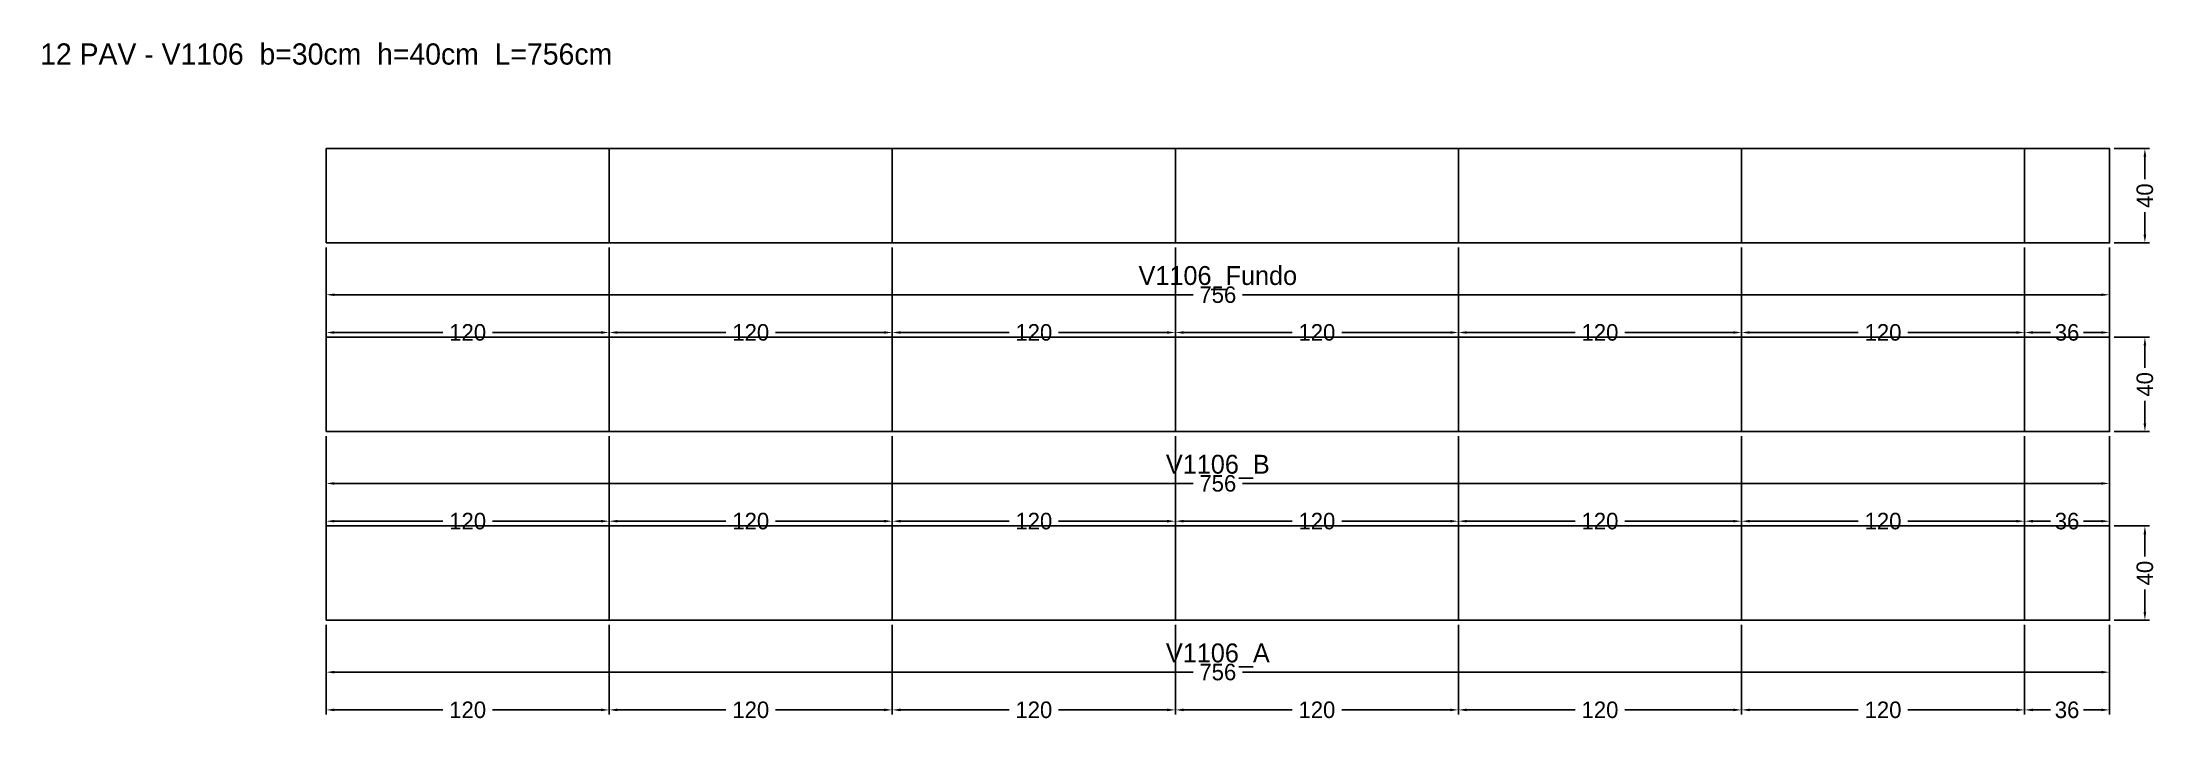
# Model space of a CAD drawing. Header units: metres. Extents: x -120 to 776, y -43 to 245.
import ezdxf

# ---------------------------------------------------------------- set-up
doc = ezdxf.new("R2010")
doc.units = ezdxf.units.M
for name, color, linetype in [('COTA', 3, 'Continuous'), ('NOMENCLATURA', 2, 'Continuous'), ('Paineis', 7, 'Continuous'), ('Texto Secao', 2, 'Continuous')]:
    doc.layers.add(name, color=color, linetype=linetype)
doc.dimstyles.new('COTA_VIG', dxfattribs={"dimtxt": 7, "dimasz": 3.5, "dimexe": 2, "dimexo": 2, "dimgap": 1.5, "dimtad": 1, "dimdec": 1, "dimcen": 2.5, "dimclrd": 3, "dimclre": 3, "dimclrt": 3, "dimazin": 3, "dimtfac": 1, "dimtmove": 0, "dimatfit": 3})

# ---------------------------------------------------------------- blocks, each defined once
blk = doc.blocks.new('_CLOSEDFILLED')
at = {"color": 0, "linetype": 'BYBLOCK'}
blk.add_solid([(-1, 0.16), (0, 0), (-1, -0.16)], dxfattribs=at)
blk = doc.blocks.new('*D1')
at = {"color": 3}
for p, q in [((0, -2), (0, -24)), ((756, -2), (756, -24)), ((3.5, -22), (367.5, -22)), ((388.5, -22), (752.5, -22))]:
    blk.add_line(p, q, dxfattribs=at)
at = {"layer": 'Defpoints'}
for p in [(0, 0), (756, 0), (0, -22)]:
    blk.add_point(p, dxfattribs=at)
at = {"layer": 'COTA', "color": 3, "xscale": 3.5, "yscale": 3.5, "rotation": 180}
blk.add_blockref('_CLOSEDFILLED', (0, -22), dxfattribs=at)
at = {"layer": 'COTA', "color": 3, "xscale": 3.5, "yscale": 3.5}
blk.add_blockref('_CLOSEDFILLED', (756, -22), dxfattribs=at)
at = {"layer": 'COTA', "color": 3, "insert": (378, -22), "char_height": 7, "attachment_point": 5}
blk.add_mtext('756', dxfattribs=at)
blk = doc.blocks.new('*D2')
at = {"color": 3}
for p, q in [((0, -2), (0, -40)), ((120, -2), (120, -40)), ((3.5, -38), (49.5, -38)), ((70.5, -38), (116.5, -38))]:
    blk.add_line(p, q, dxfattribs=at)
at = {"layer": 'Defpoints'}
for p in [(0, 0), (120, 0), (0, -38)]:
    blk.add_point(p, dxfattribs=at)
at = {"layer": 'COTA', "color": 3, "xscale": 3.5, "yscale": 3.5, "rotation": 180}
blk.add_blockref('_CLOSEDFILLED', (0, -38), dxfattribs=at)
at = {"layer": 'COTA', "color": 3, "xscale": 3.5, "yscale": 3.5}
blk.add_blockref('_CLOSEDFILLED', (120, -38), dxfattribs=at)
at = {"layer": 'COTA', "color": 3, "insert": (60, -38), "char_height": 7, "attachment_point": 5}
blk.add_mtext('120', dxfattribs=at)
blk = doc.blocks.new('*D3')
at = {"color": 3}
for p, q in [((120, -2), (120, -40)), ((240, -2), (240, -40)), ((123.5, -38), (169.5, -38)), ((190.5, -38), (236.5, -38))]:
    blk.add_line(p, q, dxfattribs=at)
at = {"layer": 'Defpoints'}
for p in [(120, 0), (240, 0), (120, -38)]:
    blk.add_point(p, dxfattribs=at)
at = {"layer": 'COTA', "color": 3, "xscale": 3.5, "yscale": 3.5, "rotation": 180}
blk.add_blockref('_CLOSEDFILLED', (120, -38), dxfattribs=at)
at = {"layer": 'COTA', "color": 3, "xscale": 3.5, "yscale": 3.5}
blk.add_blockref('_CLOSEDFILLED', (240, -38), dxfattribs=at)
at = {"layer": 'COTA', "color": 3, "insert": (180, -38), "char_height": 7, "attachment_point": 5}
blk.add_mtext('120', dxfattribs=at)
blk = doc.blocks.new('*D4')
at = {"color": 3}
for p, q in [((240, -2), (240, -40)), ((360, -2), (360, -40)), ((243.5, -38), (289.5, -38)), ((310.5, -38), (356.5, -38))]:
    blk.add_line(p, q, dxfattribs=at)
at = {"layer": 'Defpoints'}
for p in [(240, 0), (360, 0), (240, -38)]:
    blk.add_point(p, dxfattribs=at)
at = {"layer": 'COTA', "color": 3, "xscale": 3.5, "yscale": 3.5, "rotation": 180}
blk.add_blockref('_CLOSEDFILLED', (240, -38), dxfattribs=at)
at = {"layer": 'COTA', "color": 3, "xscale": 3.5, "yscale": 3.5}
blk.add_blockref('_CLOSEDFILLED', (360, -38), dxfattribs=at)
at = {"layer": 'COTA', "color": 3, "insert": (300, -38), "char_height": 7, "attachment_point": 5}
blk.add_mtext('120', dxfattribs=at)
blk = doc.blocks.new('*D5')
at = {"color": 3}
for p, q in [((360, -2), (360, -40)), ((480, -2), (480, -40)), ((363.5, -38), (409.5, -38)), ((430.5, -38), (476.5, -38))]:
    blk.add_line(p, q, dxfattribs=at)
at = {"layer": 'Defpoints'}
for p in [(360, 0), (480, 0), (360, -38)]:
    blk.add_point(p, dxfattribs=at)
at = {"layer": 'COTA', "color": 3, "xscale": 3.5, "yscale": 3.5, "rotation": 180}
blk.add_blockref('_CLOSEDFILLED', (360, -38), dxfattribs=at)
at = {"layer": 'COTA', "color": 3, "xscale": 3.5, "yscale": 3.5}
blk.add_blockref('_CLOSEDFILLED', (480, -38), dxfattribs=at)
at = {"layer": 'COTA', "color": 3, "insert": (420, -38), "char_height": 7, "attachment_point": 5}
blk.add_mtext('120', dxfattribs=at)
blk = doc.blocks.new('*D6')
at = {"color": 3}
for p, q in [((480, -2), (480, -40)), ((600, -2), (600, -40)), ((483.5, -38), (529.5, -38)), ((550.5, -38), (596.5, -38))]:
    blk.add_line(p, q, dxfattribs=at)
at = {"layer": 'Defpoints'}
for p in [(480, 0), (600, 0), (480, -38)]:
    blk.add_point(p, dxfattribs=at)
at = {"layer": 'COTA', "color": 3, "xscale": 3.5, "yscale": 3.5, "rotation": 180}
blk.add_blockref('_CLOSEDFILLED', (480, -38), dxfattribs=at)
at = {"layer": 'COTA', "color": 3, "xscale": 3.5, "yscale": 3.5}
blk.add_blockref('_CLOSEDFILLED', (600, -38), dxfattribs=at)
at = {"layer": 'COTA', "color": 3, "insert": (540, -38), "char_height": 7, "attachment_point": 5}
blk.add_mtext('120', dxfattribs=at)
blk = doc.blocks.new('*D7')
at = {"color": 3}
for p, q in [((600, -2), (600, -40)), ((720, -2), (720, -40)), ((603.5, -38), (649.5, -38)), ((670.5, -38), (716.5, -38))]:
    blk.add_line(p, q, dxfattribs=at)
at = {"layer": 'Defpoints'}
for p in [(600, 0), (720, 0), (600, -38)]:
    blk.add_point(p, dxfattribs=at)
at = {"layer": 'COTA', "color": 3, "xscale": 3.5, "yscale": 3.5, "rotation": 180}
blk.add_blockref('_CLOSEDFILLED', (600, -38), dxfattribs=at)
at = {"layer": 'COTA', "color": 3, "xscale": 3.5, "yscale": 3.5}
blk.add_blockref('_CLOSEDFILLED', (720, -38), dxfattribs=at)
at = {"layer": 'COTA', "color": 3, "insert": (660, -38), "char_height": 7, "attachment_point": 5}
blk.add_mtext('120', dxfattribs=at)
blk = doc.blocks.new('*D8')
at = {"color": 3}
for p, q in [((720, -2), (720, -40)), ((756, -2), (756, -40)), ((723.5, -38), (731, -38)), ((745, -38), (752.5, -38))]:
    blk.add_line(p, q, dxfattribs=at)
at = {"layer": 'Defpoints'}
for p in [(720, 0), (756, 0), (720, -38)]:
    blk.add_point(p, dxfattribs=at)
at = {"layer": 'COTA', "color": 3, "xscale": 3.5, "yscale": 3.5, "rotation": 180}
blk.add_blockref('_CLOSEDFILLED', (720, -38), dxfattribs=at)
at = {"layer": 'COTA', "color": 3, "xscale": 3.5, "yscale": 3.5}
blk.add_blockref('_CLOSEDFILLED', (756, -38), dxfattribs=at)
at = {"layer": 'COTA', "color": 3, "insert": (738, -38), "char_height": 7, "attachment_point": 5}
blk.add_mtext('36', dxfattribs=at)
blk = doc.blocks.new('*D9')
at = {"color": 3}
for p, q in [((758, 40), (773, 40)), ((771, 27), (771, 36.5)), ((771, 3.5), (771, 13)), ((758, 0), (773, 0))]:
    blk.add_line(p, q, dxfattribs=at)
at = {"layer": 'Defpoints'}
for p in [(756, 40), (756, 0), (771, 0)]:
    blk.add_point(p, dxfattribs=at)
at = {"layer": 'COTA', "color": 3, "xscale": 3.5, "yscale": 3.5}
for p, rotation in [((771, 40), 90), ((771, 0), 270)]:
    blk.add_blockref('_CLOSEDFILLED', p, dxfattribs=dict(at, rotation=rotation))
at = {"layer": 'COTA', "color": 3, "insert": (771, 20), "char_height": 7, "attachment_point": 5, "rotation": 90}
blk.add_mtext('40', dxfattribs=at)
blk = doc.blocks.new('*D10')
at = {"color": 3}
for p, q in [((0, 78), (0, 56)), ((756, 78), (756, 56)), ((3.5, 58), (367.5, 58)), ((388.5, 58), (752.5, 58))]:
    blk.add_line(p, q, dxfattribs=at)
at = {"layer": 'Defpoints'}
for p in [(0, 80), (756, 80), (0, 58)]:
    blk.add_point(p, dxfattribs=at)
at = {"layer": 'COTA', "color": 3, "xscale": 3.5, "yscale": 3.5, "rotation": 180}
blk.add_blockref('_CLOSEDFILLED', (0, 58), dxfattribs=at)
at = {"layer": 'COTA', "color": 3, "xscale": 3.5, "yscale": 3.5}
blk.add_blockref('_CLOSEDFILLED', (756, 58), dxfattribs=at)
at = {"layer": 'COTA', "color": 3, "insert": (378, 58), "char_height": 7, "attachment_point": 5}
blk.add_mtext('756', dxfattribs=at)
blk = doc.blocks.new('*D11')
at = {"color": 3}
for p, q in [((0, 78), (0, 40)), ((120, 78), (120, 40)), ((3.5, 42), (49.5, 42)), ((70.5, 42), (116.5, 42))]:
    blk.add_line(p, q, dxfattribs=at)
at = {"layer": 'Defpoints'}
for p in [(0, 80), (120, 80), (0, 42)]:
    blk.add_point(p, dxfattribs=at)
at = {"layer": 'COTA', "color": 3, "xscale": 3.5, "yscale": 3.5, "rotation": 180}
blk.add_blockref('_CLOSEDFILLED', (0, 42), dxfattribs=at)
at = {"layer": 'COTA', "color": 3, "xscale": 3.5, "yscale": 3.5}
blk.add_blockref('_CLOSEDFILLED', (120, 42), dxfattribs=at)
at = {"layer": 'COTA', "color": 3, "insert": (60, 42), "char_height": 7, "attachment_point": 5}
blk.add_mtext('120', dxfattribs=at)
blk = doc.blocks.new('*D12')
at = {"color": 3}
for p, q in [((120, 78), (120, 40)), ((240, 78), (240, 40)), ((123.5, 42), (169.5, 42)), ((190.5, 42), (236.5, 42))]:
    blk.add_line(p, q, dxfattribs=at)
at = {"layer": 'Defpoints'}
for p in [(120, 80), (240, 80), (120, 42)]:
    blk.add_point(p, dxfattribs=at)
at = {"layer": 'COTA', "color": 3, "xscale": 3.5, "yscale": 3.5, "rotation": 180}
blk.add_blockref('_CLOSEDFILLED', (120, 42), dxfattribs=at)
at = {"layer": 'COTA', "color": 3, "xscale": 3.5, "yscale": 3.5}
blk.add_blockref('_CLOSEDFILLED', (240, 42), dxfattribs=at)
at = {"layer": 'COTA', "color": 3, "insert": (180, 42), "char_height": 7, "attachment_point": 5}
blk.add_mtext('120', dxfattribs=at)
blk = doc.blocks.new('*D13')
at = {"color": 3}
for p, q in [((240, 78), (240, 40)), ((360, 78), (360, 40)), ((243.5, 42), (289.5, 42)), ((310.5, 42), (356.5, 42))]:
    blk.add_line(p, q, dxfattribs=at)
at = {"layer": 'Defpoints'}
for p in [(240, 80), (360, 80), (240, 42)]:
    blk.add_point(p, dxfattribs=at)
at = {"layer": 'COTA', "color": 3, "xscale": 3.5, "yscale": 3.5, "rotation": 180}
blk.add_blockref('_CLOSEDFILLED', (240, 42), dxfattribs=at)
at = {"layer": 'COTA', "color": 3, "xscale": 3.5, "yscale": 3.5}
blk.add_blockref('_CLOSEDFILLED', (360, 42), dxfattribs=at)
at = {"layer": 'COTA', "color": 3, "insert": (300, 42), "char_height": 7, "attachment_point": 5}
blk.add_mtext('120', dxfattribs=at)
blk = doc.blocks.new('*D14')
at = {"color": 3}
for p, q in [((360, 78), (360, 40)), ((480, 78), (480, 40)), ((363.5, 42), (409.5, 42)), ((430.5, 42), (476.5, 42))]:
    blk.add_line(p, q, dxfattribs=at)
at = {"layer": 'Defpoints'}
for p in [(360, 80), (480, 80), (360, 42)]:
    blk.add_point(p, dxfattribs=at)
at = {"layer": 'COTA', "color": 3, "xscale": 3.5, "yscale": 3.5, "rotation": 180}
blk.add_blockref('_CLOSEDFILLED', (360, 42), dxfattribs=at)
at = {"layer": 'COTA', "color": 3, "xscale": 3.5, "yscale": 3.5}
blk.add_blockref('_CLOSEDFILLED', (480, 42), dxfattribs=at)
at = {"layer": 'COTA', "color": 3, "insert": (420, 42), "char_height": 7, "attachment_point": 5}
blk.add_mtext('120', dxfattribs=at)
blk = doc.blocks.new('*D15')
at = {"color": 3}
for p, q in [((480, 78), (480, 40)), ((600, 78), (600, 40)), ((483.5, 42), (529.5, 42)), ((550.5, 42), (596.5, 42))]:
    blk.add_line(p, q, dxfattribs=at)
at = {"layer": 'Defpoints'}
for p in [(480, 80), (600, 80), (480, 42)]:
    blk.add_point(p, dxfattribs=at)
at = {"layer": 'COTA', "color": 3, "xscale": 3.5, "yscale": 3.5, "rotation": 180}
blk.add_blockref('_CLOSEDFILLED', (480, 42), dxfattribs=at)
at = {"layer": 'COTA', "color": 3, "xscale": 3.5, "yscale": 3.5}
blk.add_blockref('_CLOSEDFILLED', (600, 42), dxfattribs=at)
at = {"layer": 'COTA', "color": 3, "insert": (540, 42), "char_height": 7, "attachment_point": 5}
blk.add_mtext('120', dxfattribs=at)
blk = doc.blocks.new('*D16')
at = {"color": 3}
for p, q in [((600, 78), (600, 40)), ((720, 78), (720, 40)), ((603.5, 42), (649.5, 42)), ((670.5, 42), (716.5, 42))]:
    blk.add_line(p, q, dxfattribs=at)
at = {"layer": 'Defpoints'}
for p in [(600, 80), (720, 80), (600, 42)]:
    blk.add_point(p, dxfattribs=at)
at = {"layer": 'COTA', "color": 3, "xscale": 3.5, "yscale": 3.5, "rotation": 180}
blk.add_blockref('_CLOSEDFILLED', (600, 42), dxfattribs=at)
at = {"layer": 'COTA', "color": 3, "xscale": 3.5, "yscale": 3.5}
blk.add_blockref('_CLOSEDFILLED', (720, 42), dxfattribs=at)
at = {"layer": 'COTA', "color": 3, "insert": (660, 42), "char_height": 7, "attachment_point": 5}
blk.add_mtext('120', dxfattribs=at)
blk = doc.blocks.new('*D17')
at = {"color": 3}
for p, q in [((720, 78), (720, 40)), ((756, 78), (756, 40)), ((723.5, 42), (731, 42)), ((745, 42), (752.5, 42))]:
    blk.add_line(p, q, dxfattribs=at)
at = {"layer": 'Defpoints'}
for p in [(720, 80), (756, 80), (720, 42)]:
    blk.add_point(p, dxfattribs=at)
at = {"layer": 'COTA', "color": 3, "xscale": 3.5, "yscale": 3.5, "rotation": 180}
blk.add_blockref('_CLOSEDFILLED', (720, 42), dxfattribs=at)
at = {"layer": 'COTA', "color": 3, "xscale": 3.5, "yscale": 3.5}
blk.add_blockref('_CLOSEDFILLED', (756, 42), dxfattribs=at)
at = {"layer": 'COTA', "color": 3, "insert": (738, 42), "char_height": 7, "attachment_point": 5}
blk.add_mtext('36', dxfattribs=at)
blk = doc.blocks.new('*D18')
at = {"color": 3}
for p, q in [((758, 120), (773, 120)), ((771, 107), (771, 116.5)), ((771, 83.5), (771, 93)), ((758, 80), (773, 80))]:
    blk.add_line(p, q, dxfattribs=at)
at = {"layer": 'Defpoints'}
for p in [(756, 120), (756, 80), (771, 80)]:
    blk.add_point(p, dxfattribs=at)
at = {"layer": 'COTA', "color": 3, "xscale": 3.5, "yscale": 3.5}
for p, rotation in [((771, 120), 90), ((771, 80), 270)]:
    blk.add_blockref('_CLOSEDFILLED', p, dxfattribs=dict(at, rotation=rotation))
at = {"layer": 'COTA', "color": 3, "insert": (771, 100), "char_height": 7, "attachment_point": 5, "rotation": 90}
blk.add_mtext('40', dxfattribs=at)
blk = doc.blocks.new('*D19')
at = {"color": 3}
for p, q in [((0, 158), (0, 136)), ((756, 158), (756, 136)), ((3.5, 138), (367.5, 138)), ((388.5, 138), (752.5, 138))]:
    blk.add_line(p, q, dxfattribs=at)
at = {"layer": 'Defpoints'}
for p in [(0, 160), (756, 160), (0, 138)]:
    blk.add_point(p, dxfattribs=at)
at = {"layer": 'COTA', "color": 3, "xscale": 3.5, "yscale": 3.5, "rotation": 180}
blk.add_blockref('_CLOSEDFILLED', (0, 138), dxfattribs=at)
at = {"layer": 'COTA', "color": 3, "xscale": 3.5, "yscale": 3.5}
blk.add_blockref('_CLOSEDFILLED', (756, 138), dxfattribs=at)
at = {"layer": 'COTA', "color": 3, "insert": (378, 138), "char_height": 7, "attachment_point": 5}
blk.add_mtext('756', dxfattribs=at)
blk = doc.blocks.new('*D20')
at = {"color": 3}
for p, q in [((0, 158), (0, 120)), ((120, 158), (120, 120)), ((3.5, 122), (49.5, 122)), ((70.5, 122), (116.5, 122))]:
    blk.add_line(p, q, dxfattribs=at)
at = {"layer": 'Defpoints'}
for p in [(0, 160), (120, 160), (0, 122)]:
    blk.add_point(p, dxfattribs=at)
at = {"layer": 'COTA', "color": 3, "xscale": 3.5, "yscale": 3.5, "rotation": 180}
blk.add_blockref('_CLOSEDFILLED', (0, 122), dxfattribs=at)
at = {"layer": 'COTA', "color": 3, "xscale": 3.5, "yscale": 3.5}
blk.add_blockref('_CLOSEDFILLED', (120, 122), dxfattribs=at)
at = {"layer": 'COTA', "color": 3, "insert": (60, 122), "char_height": 7, "attachment_point": 5}
blk.add_mtext('120', dxfattribs=at)
blk = doc.blocks.new('*D21')
at = {"color": 3}
for p, q in [((120, 158), (120, 120)), ((240, 158), (240, 120)), ((123.5, 122), (169.5, 122)), ((190.5, 122), (236.5, 122))]:
    blk.add_line(p, q, dxfattribs=at)
at = {"layer": 'Defpoints'}
for p in [(120, 160), (240, 160), (120, 122)]:
    blk.add_point(p, dxfattribs=at)
at = {"layer": 'COTA', "color": 3, "xscale": 3.5, "yscale": 3.5, "rotation": 180}
blk.add_blockref('_CLOSEDFILLED', (120, 122), dxfattribs=at)
at = {"layer": 'COTA', "color": 3, "xscale": 3.5, "yscale": 3.5}
blk.add_blockref('_CLOSEDFILLED', (240, 122), dxfattribs=at)
at = {"layer": 'COTA', "color": 3, "insert": (180, 122), "char_height": 7, "attachment_point": 5}
blk.add_mtext('120', dxfattribs=at)
blk = doc.blocks.new('*D22')
at = {"color": 3}
for p, q in [((240, 158), (240, 120)), ((360, 158), (360, 120)), ((243.5, 122), (289.5, 122)), ((310.5, 122), (356.5, 122))]:
    blk.add_line(p, q, dxfattribs=at)
at = {"layer": 'Defpoints'}
for p in [(240, 160), (360, 160), (240, 122)]:
    blk.add_point(p, dxfattribs=at)
at = {"layer": 'COTA', "color": 3, "xscale": 3.5, "yscale": 3.5, "rotation": 180}
blk.add_blockref('_CLOSEDFILLED', (240, 122), dxfattribs=at)
at = {"layer": 'COTA', "color": 3, "xscale": 3.5, "yscale": 3.5}
blk.add_blockref('_CLOSEDFILLED', (360, 122), dxfattribs=at)
at = {"layer": 'COTA', "color": 3, "insert": (300, 122), "char_height": 7, "attachment_point": 5}
blk.add_mtext('120', dxfattribs=at)
blk = doc.blocks.new('*D23')
at = {"color": 3}
for p, q in [((360, 158), (360, 120)), ((480, 158), (480, 120)), ((363.5, 122), (409.5, 122)), ((430.5, 122), (476.5, 122))]:
    blk.add_line(p, q, dxfattribs=at)
at = {"layer": 'Defpoints'}
for p in [(360, 160), (480, 160), (360, 122)]:
    blk.add_point(p, dxfattribs=at)
at = {"layer": 'COTA', "color": 3, "xscale": 3.5, "yscale": 3.5, "rotation": 180}
blk.add_blockref('_CLOSEDFILLED', (360, 122), dxfattribs=at)
at = {"layer": 'COTA', "color": 3, "xscale": 3.5, "yscale": 3.5}
blk.add_blockref('_CLOSEDFILLED', (480, 122), dxfattribs=at)
at = {"layer": 'COTA', "color": 3, "insert": (420, 122), "char_height": 7, "attachment_point": 5}
blk.add_mtext('120', dxfattribs=at)
blk = doc.blocks.new('*D24')
at = {"color": 3}
for p, q in [((480, 158), (480, 120)), ((600, 158), (600, 120)), ((483.5, 122), (529.5, 122)), ((550.5, 122), (596.5, 122))]:
    blk.add_line(p, q, dxfattribs=at)
at = {"layer": 'Defpoints'}
for p in [(480, 160), (600, 160), (480, 122)]:
    blk.add_point(p, dxfattribs=at)
at = {"layer": 'COTA', "color": 3, "xscale": 3.5, "yscale": 3.5, "rotation": 180}
blk.add_blockref('_CLOSEDFILLED', (480, 122), dxfattribs=at)
at = {"layer": 'COTA', "color": 3, "xscale": 3.5, "yscale": 3.5}
blk.add_blockref('_CLOSEDFILLED', (600, 122), dxfattribs=at)
at = {"layer": 'COTA', "color": 3, "insert": (540, 122), "char_height": 7, "attachment_point": 5}
blk.add_mtext('120', dxfattribs=at)
blk = doc.blocks.new('*D25')
at = {"color": 3}
for p, q in [((600, 158), (600, 120)), ((720, 158), (720, 120)), ((603.5, 122), (649.5, 122)), ((670.5, 122), (716.5, 122))]:
    blk.add_line(p, q, dxfattribs=at)
at = {"layer": 'Defpoints'}
for p in [(600, 160), (720, 160), (600, 122)]:
    blk.add_point(p, dxfattribs=at)
at = {"layer": 'COTA', "color": 3, "xscale": 3.5, "yscale": 3.5, "rotation": 180}
blk.add_blockref('_CLOSEDFILLED', (600, 122), dxfattribs=at)
at = {"layer": 'COTA', "color": 3, "xscale": 3.5, "yscale": 3.5}
blk.add_blockref('_CLOSEDFILLED', (720, 122), dxfattribs=at)
at = {"layer": 'COTA', "color": 3, "insert": (660, 122), "char_height": 7, "attachment_point": 5}
blk.add_mtext('120', dxfattribs=at)
blk = doc.blocks.new('*D26')
at = {"color": 3}
for p, q in [((720, 158), (720, 120)), ((756, 158), (756, 120)), ((723.5, 122), (731, 122)), ((745, 122), (752.5, 122))]:
    blk.add_line(p, q, dxfattribs=at)
at = {"layer": 'Defpoints'}
for p in [(720, 160), (756, 160), (720, 122)]:
    blk.add_point(p, dxfattribs=at)
at = {"layer": 'COTA', "color": 3, "xscale": 3.5, "yscale": 3.5, "rotation": 180}
blk.add_blockref('_CLOSEDFILLED', (720, 122), dxfattribs=at)
at = {"layer": 'COTA', "color": 3, "xscale": 3.5, "yscale": 3.5}
blk.add_blockref('_CLOSEDFILLED', (756, 122), dxfattribs=at)
at = {"layer": 'COTA', "color": 3, "insert": (738, 122), "char_height": 7, "attachment_point": 5}
blk.add_mtext('36', dxfattribs=at)
blk = doc.blocks.new('*D27')
at = {"color": 3}
for p, q in [((758, 200), (773, 200)), ((771, 187), (771, 196.5)), ((771, 163.5), (771, 173)), ((758, 160), (773, 160))]:
    blk.add_line(p, q, dxfattribs=at)
at = {"layer": 'Defpoints'}
for p in [(756, 200), (756, 160), (771, 160)]:
    blk.add_point(p, dxfattribs=at)
at = {"layer": 'COTA', "color": 3, "xscale": 3.5, "yscale": 3.5}
for p, rotation in [((771, 200), 90), ((771, 160), 270)]:
    blk.add_blockref('_CLOSEDFILLED', p, dxfattribs=dict(at, rotation=rotation))
at = {"layer": 'COTA', "color": 3, "insert": (771, 180), "char_height": 7, "attachment_point": 5, "rotation": 90}
blk.add_mtext('40', dxfattribs=at)

msp = doc.modelspace()

# ---------------------------------------------------------------- linework, layer by layer
at = {"layer": 'Paineis'}
for points in [[(0, 160), (120, 160), (120, 200), (0, 200)], [(120, 160), (240, 160), (240, 200), (120, 200)], [(240, 160), (360, 160), (360, 200), (240, 200)], [(360, 160), (480, 160), (480, 200), (360, 200)], [(480, 160), (600, 160), (600, 200), (480, 200)], [(600, 160), (720, 160), (720, 200), (600, 200)], [(720, 160), (756, 160), (756, 200), (720, 200)], [(0, 80), (120, 80), (120, 120), (0, 120)], [(120, 80), (240, 80), (240, 120), (120, 120)], [(240, 80), (360, 80), (360, 120), (240, 120)], [(360, 80), (480, 80), (480, 120), (360, 120)], [(480, 80), (600, 80), (600, 120), (480, 120)], [(600, 80), (720, 80), (720, 120), (600, 120)], [(720, 80), (756, 80), (756, 120), (720, 120)], [(0, 0), (120, 0), (120, 40), (0, 40)], [(120, 0), (240, 0), (240, 40), (120, 40)], [(240, 0), (360, 0), (360, 40), (240, 40)], [(360, 0), (480, 0), (480, 40), (360, 40)], [(480, 0), (600, 0), (600, 40), (480, 40)], [(600, 0), (720, 0), (720, 40), (600, 40)], [(720, 0), (756, 0), (756, 40), (720, 40)]]:
    msp.add_lwpolyline(points, close=True, dxfattribs=at)

# ---------------------------------------------------------------- texts
at = {"layer": 'NOMENCLATURA', "insert": (0, 240), "char_height": 9, "width": 776, "attachment_point": 5}
msp.add_mtext('12 PAV - V1106  b=30cm  h=40cm  L=756cm', dxfattribs=at)
at = {"layer": 'Texto Secao', "char_height": 8, "width": 776, "attachment_point": 5}
for s, insert in [('V1106_Fundo', (378, 145)), ('V1106_B', (378, 65)), ('V1106_A', (378, -15))]:
    msp.add_mtext(s, dxfattribs=dict(at, insert=insert))

# ---------------------------------------------------------------- dimensions: what is measured, and where the dimension line sits
at = {"layer": 'COTA'}
for base, p1, p2, picture, middle in [((771, 160), (756, 160), (756, 200), '*D27', (771, 180)), ((771, 80), (756, 80), (756, 120), '*D18', (771, 100)), ((771, 0), (756, 0), (756, 40), '*D9', (771, 20))]:
    dim = msp.add_linear_dim(base=base, p1=p1, p2=p2, angle=90, dimstyle='COTA_VIG', dxfattribs=at)
    dim.commit()
    dim.dimension.update_dxf_attribs({"geometry": picture, "text_midpoint": middle})
for base, p1, p2, picture, middle in [((0, 138), (0, 160), (756, 160), '*D19', (378, 138)), ((0, 122), (0, 160), (120, 160), '*D20', (60, 122)), ((120, 122), (120, 160), (240, 160), '*D21', (180, 122)), ((240, 122), (240, 160), (360, 160), '*D22', (300, 122)), ((360, 122), (360, 160), (480, 160), '*D23', (420, 122)), ((480, 122), (480, 160), (600, 160), '*D24', (540, 122)), ((600, 122), (600, 160), (720, 160), '*D25', (660, 122)), ((720, 122), (720, 160), (756, 160), '*D26', (738, 122)), ((0, 58), (0, 80), (756, 80), '*D10', (378, 58)), ((0, 42), (0, 80), (120, 80), '*D11', (60, 42)), ((120, 42), (120, 80), (240, 80), '*D12', (180, 42)), ((240, 42), (240, 80), (360, 80), '*D13', (300, 42)), ((360, 42), (360, 80), (480, 80), '*D14', (420, 42)), ((480, 42), (480, 80), (600, 80), '*D15', (540, 42)), ((600, 42), (600, 80), (720, 80), '*D16', (660, 42)), ((720, 42), (720, 80), (756, 80), '*D17', (738, 42)), ((0, -22), (0, 0), (756, 0), '*D1', (378, -22)), ((0, -38), (0, 0), (120, 0), '*D2', (60, -38)), ((120, -38), (120, 0), (240, 0), '*D3', (180, -38)), ((240, -38), (240, 0), (360, 0), '*D4', (300, -38)), ((360, -38), (360, 0), (480, 0), '*D5', (420, -38)), ((480, -38), (480, 0), (600, 0), '*D6', (540, -38)), ((600, -38), (600, 0), (720, 0), '*D7', (660, -38)), ((720, -38), (720, 0), (756, 0), '*D8', (738, -38))]:
    dim = msp.add_linear_dim(base=base, p1=p1, p2=p2, dimstyle='COTA_VIG', dxfattribs=at)
    dim.commit()
    dim.dimension.update_dxf_attribs({"geometry": picture, "text_midpoint": middle})

doc.saveas('drawing.dxf')
